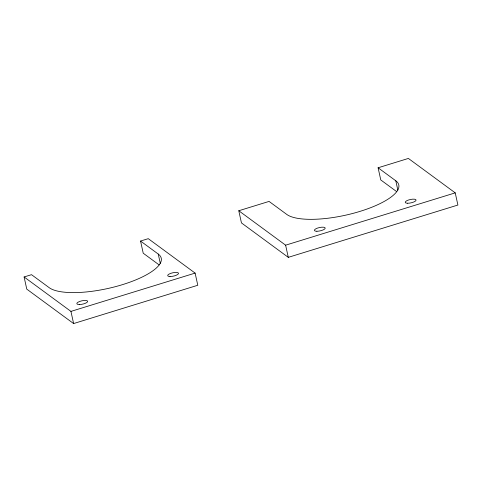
<?xml version="1.0" encoding="UTF-8"?>
<svg xmlns="http://www.w3.org/2000/svg" width="482" height="482" viewBox="0 0 482 482"><rect width="100%" height="100%" fill="white"/><g stroke="black" fill="none" stroke-linecap="round" stroke-linejoin="round"><path stroke-width="0.72" d="M24.1 276.963L31.523 274.68L49.212 287.688A58.888 18.099 -12.4 0 0 122.47 284.645A58.888 18.099 -12.4 0 0 158.247 254.056L140.551 241.048L148.275 238.668L195.114 273.101L197.789 285.26L73.613 323.561L26.775 289.128L24.1 276.963L70.938 311.396L73.613 323.561M238.777 210.748L269.064 201.41L286.76 214.418A58.888 18.099 -12.4 0 0 360.012 211.375A58.888 18.099 -12.4 0 0 395.794 180.786L378.099 167.778L408.387 158.439L455.225 192.872L457.9 205.037L288.29 257.346L241.452 222.913L238.777 210.748L285.615 245.181L288.29 257.346M70.938 311.396L195.114 273.101M285.615 245.181L455.225 192.872M396.698 191.649L380.774 179.943L378.099 167.778M159.15 264.919L143.226 253.213L140.551 241.048M395.794 180.786L397.837 190.089M158.247 254.056L160.295 263.359M316.885 231.264A5.561 1.711 -12.4 0 0 325.229 228.203A5.561 1.711 -12.4 0 0 317.252 228.173A5.561 1.711 -12.4 0 0 316.885 231.264M407.549 203.241A5.561 1.711 -12.4 0 0 416.074 200.259A5.561 1.711 -12.4 0 0 408.32 200.072A5.561 1.711 -12.4 0 0 407.549 203.241M79.337 304.534A5.561 1.711 -12.4 0 0 87.682 301.473A5.561 1.711 -12.4 0 0 79.705 301.437A5.561 1.711 -12.4 0 0 79.337 304.534M170.007 276.511A5.561 1.711 -12.4 0 0 178.527 273.523A5.561 1.711 -12.4 0 0 170.773 273.342A5.561 1.711 -12.4 0 0 170.007 276.511"/></g></svg>
